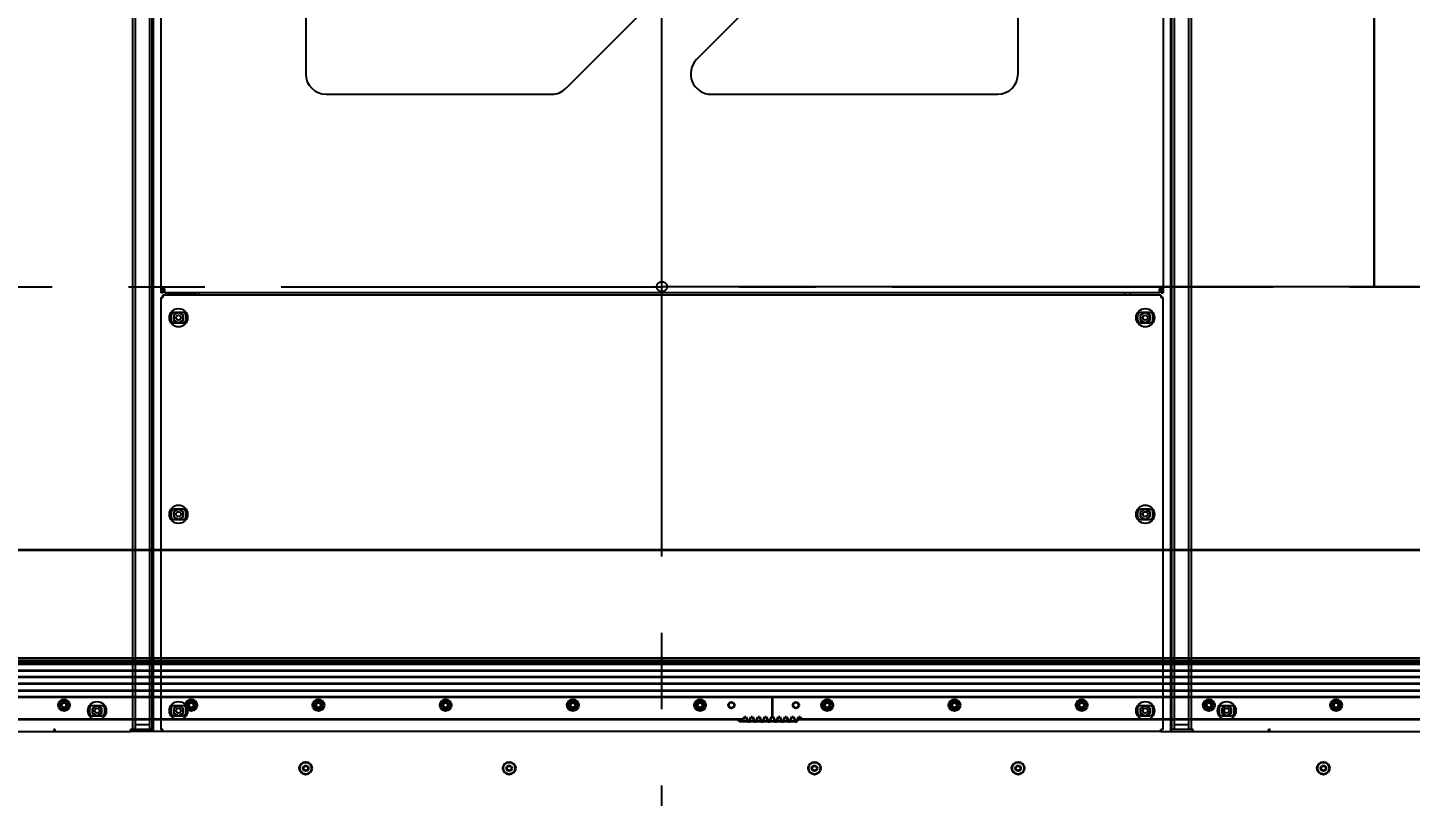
# Model space of a CAD drawing. Header units: inches. Extents: x 16559 to 58559, y 6500 to 36200.
# Drawn here: x 23121 to 24480, y 29839 to 30594 of the extents above; entities that cross this region are included whole.
import ezdxf

# ---------------------------------------------------------------- set-up
doc = ezdxf.new("R2010")
doc.units = ezdxf.units.IN
doc.header["$LTSCALE"] = 300
doc.linetypes.add('CENTRO', pattern=[2, 1.25, -0.25, 0.25, -0.25])
for name, color, linetype in [('ASSI', 254, 'CENTRO'), ('CONTORNO', 3, 'Continuous'), ('MACCHINA', 40, 'Continuous'), ('QUOTE', 7, 'Continuous')]:
    doc.layers.add(name, color=color, linetype=linetype)
doc.layers.add('GUIDE', color=4, linetype='Continuous', lineweight=35)
doc.styles.get("Standard").update_dxf_attribs({"font": 'romans.shx'})
doc.dimstyles.new('sc1a100', dxfattribs={"dimscale": 100, "dimtxt": 3, "dimasz": 3, "dimexe": 0, "dimexo": 0, "dimgap": 1, "dimtad": 1, "dimzin": 12, "dimdsep": 46, "dimtxsty": 'Standard', "dimblk": 'CLOSEDBLANK', "dimcen": 1, "dimclrd": 253, "dimclre": 253, "dimclrt": 2, "dimadec": 0, "dimazin": 3, "dimtfac": 1, "dimtmove": 0, "dimatfit": 1, "dimldrblk": 'CLOSEDBLANK', "dimfxl": 1, "dimtolj": 1, "dimtzin": 0, "dimarcsym": 0})
doc.dimstyles.new('sc1a100_pollici', dxfattribs={"dimscale": 100, "dimtxt": 3, "dimasz": 3, "dimexe": 0, "dimexo": 0, "dimgap": 1, "dimtad": 1, "dimzin": 12, "dimdsep": 46, "dimtxsty": 'Standard', "dimblk": 'CLOSEDBLANK', "dimcen": 1, "dimclrd": 253, "dimclre": 253, "dimclrt": 2, "dimadec": 0, "dimazin": 3, "dimtfac": 1, "dimtmove": 0, "dimatfit": 1, "dimldrblk": 'CLOSEDBLANK', "dimfxl": 1, "dimtolj": 1, "dimtzin": 0, "dimarcsym": 0})

# ---------------------------------------------------------------- blocks, each defined once
blk = doc.blocks.new('A$C2460d640')
at = {"layer": 'GUIDE'}
for p, q in [((0, 413.3), (-2000, 413.3)), ((0, 304), (-2000, 304)), ((0, 303.5), (-2000, 303.5)), ((0, 301.1), (-2000, 301.1)), ((-1998, 307), (-2, 307)), ((0, 294.6), (-2000, 294.6)), ((0, 288.4), (-2000, 288.4)), ((0, 275), (-2200, 275)), ((0, 281.9), (-2000, 281.9)), ((-991.5, 269), (-1991.5, 269)), ((8.5, 269), (-991.5, 269)), ((-991.5, 269), (-991.5, 249.5)), ((-1019.8, 247), (-1963.2, 247)), ((-1024.2, 245), (-1025, 247)), ((-1015.7, 245), (-1024.2, 245)), ((-1019.8, 247), (-1018.9, 249.5)), ((-1018.9, 249.5), (-1017.5, 249.5)), ((-1017.5, 249.5), (-1015.7, 245)), ((-1015.7, 245), (-1013.9, 245)), ((-1013.9, 245), (-1012.2, 249.5)), ((-1009, 245), (-1013.9, 245)), ((-1012.2, 249.5), (-1010.8, 249.5)), ((-1010.8, 249.5), (-1009, 245)), ((-1009, 245), (-1007.3, 245)), ((-1007.3, 245), (-1005.5, 249.5)), ((-1002.4, 245), (-1007.3, 245)), ((-1005.5, 249.5), (-1004.1, 249.5)), ((-1004.1, 249.5), (-1002.4, 245)), ((-1002.4, 245), (-1000.6, 245)), ((-1000.6, 245), (-998.9, 249.5)), ((-995.7, 245), (-1000.6, 245)), ((-998.9, 249.5), (-997.5, 249.5)), ((-997.5, 249.5), (-995.7, 245)), ((-995.7, 245), (-993.9, 245)), ((-993.9, 245), (-992.2, 249.5)), ((-989.1, 245), (-993.9, 245)), ((-992.2, 249.5), (-991.5, 249.5)), ((-991.5, 249.5), (-990.8, 249.5)), ((-990.8, 249.5), (-989.1, 245)), ((-989.1, 245), (-987.3, 245)), ((-987.3, 245), (-985.5, 249.5)), ((-982.4, 245), (-987.3, 245)), ((-985.5, 249.5), (-984.1, 249.5)), ((-984.1, 249.5), (-982.4, 245)), ((-982.4, 245), (-980.6, 245)), ((-980.6, 245), (-978.9, 249.5)), ((-975.7, 245), (-980.6, 245)), ((-978.9, 249.5), (-977.5, 249.5)), ((-977.5, 249.5), (-975.7, 245)), ((-975.7, 245), (-973.9, 245)), ((-973.9, 245), (-972.2, 249.5)), ((-969.1, 245), (-973.9, 245)), ((-972.2, 249.5), (-970.8, 249.5)), ((-970.8, 249.5), (-969.1, 245)), ((-969.1, 245), (-967.3, 245)), ((-967.3, 245), (-965.5, 249.5)), ((-963.2, 247), (-966.5, 247)), ((-965.5, 249.5), (-964.1, 249.5)), ((-964.1, 249.5), (-963.2, 247)), ((-19.8, 247), (-963.2, 247))]:
    blk.add_line(p, q, dxfattribs=at)
for centre, radius in [((-1687.5, 261), 5.5), ((-1687.5, 261), 3.5), ((-1687.5, 261), 2.5), ((-1562.5, 261), 5.5), ((-1562.5, 261), 3.5), ((-1562.5, 261), 2.5), ((-1437.5, 261), 5.5), ((-1437.5, 261), 3.5), ((-1437.5, 261), 2.5), ((-1312.5, 261), 5.5), ((-1312.5, 261), 3.5), ((-1312.5, 261), 2.5), ((-1187.5, 261), 5.5), ((-1187.5, 261), 3.5), ((-1187.5, 261), 2.5), ((-1062.5, 261), 5.5), ((-1062.5, 261), 3.5), ((-1062.5, 261), 2.5), ((-1031.7, 261), 2.85), ((-968.3, 261), 2.85), ((-937.5, 261), 5.5), ((-937.5, 261), 3.5), ((-937.5, 261), 2.5), ((-812.5, 261), 5.5), ((-812.5, 261), 3.5), ((-812.5, 261), 2.5), ((-687.5, 261), 5.5), ((-687.5, 261), 3.5), ((-687.5, 261), 2.5), ((-562.5, 261), 5.5), ((-562.5, 261), 3.5), ((-562.5, 261), 2.5), ((-437.5, 261), 5.5), ((-437.5, 261), 3.5), ((-437.5, 261), 2.5), ((-1450, 199), 6), ((-1250, 199), 6), ((-950, 199), 6), ((-750, 199), 6), ((-450, 199), 6), ((-1450, 199), 2.5), ((-1250, 199), 2.5), ((-950, 199), 2.5), ((-750, 199), 2.5), ((-450, 199), 2.5)]:
    blk.add_circle(centre, radius, dxfattribs=at)
blk = doc.blocks.new('A$Ced154922')
at = {"layer": 'ASSI'}
blk.add_line((0, -865), (0, 2335), dxfattribs=at)
blk.add_circle((0, 0), 5, dxfattribs=at)
at = {"layer": 'MACCHINA', "linetype": 'Continuous', "lineweight": 25}
for p, q in [((-520, -434.8), (-520, 1712.9)), ((-500, 1713), (-500, -437)), ((500, -437), (500, 1713)), ((520, 1712.9), (520, -434.8)), ((-492.5, 1280), (-492.5, -2)), ((492.5, 1280), (492.5, -2)), ((-350, 630.7), (-350, 209)), ((344.1, 633.2), (-94.1, 194.9)), ((-501, -435), (-501, 589)), ((501, -435), (501, 589)), ((-517.6, 584), (-517.6, -430)), ((-503.4, 584), (-503.4, -430)), ((503.4, 584), (503.4, -430)), ((517.6, 584), (517.6, -430)), ((34.1, 223.2), (315.9, 504.9)), ((350, 209), (350, 490.7)), ((-330, 189), (-108.3, 189)), ((48.3, 189), (330, 189)), ((-492.5, -2), (-488.5, -2)), ((-492.5, -2), (-492.5, -6)), ((-490.5, -6), (-492.5, -6)), ((-492.5, -10.6), (-490.5, -10.6)), ((-492.5, -10.6), (-492.5, -434.8)), ((-490.5, -6), (-490.5, -2)), ((-490.3, -10.6), (-490.5, -10.6)), ((490.4, -8.5), (-490.4, -8.5)), ((-490.4, -8.5), (-490.4, -10.5)), ((-489.5, -2), (-489.5, -4)), ((-489.5, -4), (-489.5, -6)), ((-488.5, -4), (-489.5, -4)), ((-488.5, -6), (-489.5, -6)), ((-488.5, -6), (-488.5, -2)), ((488.5, -6), (-488.5, -6)), ((-487.5, -6), (-487.5, -8)), ((-457.5, -8), (-487.5, -8)), ((-460, -8), (-460, -8.5)), ((-457.5, -8), (-457.5, -6)), ((-455, -6), (-455, -8.3)), ((-455, -8.3), (-455, -8.5)), ((455, -8.3), (455, -6)), ((455, -8.5), (455, -8.3)), ((460, -6), (460, -8.5)), ((488.5, -2), (488.5, -6)), ((488.5, -2), (492.5, -2)), ((489.5, -4), (488.5, -4)), ((489.5, -6), (488.5, -6)), ((489.5, -4), (489.5, -2)), ((489.5, -4), (489.5, -6)), ((490.5, -10.6), (490.3, -10.6)), ((490.4, -8.5), (490.4, -10.5)), ((490.5, -2), (490.5, -6)), ((490.5, -6), (492.5, -6)), ((492.5, -10.6), (490.5, -10.6)), ((492.5, -2), (492.5, -6)), ((492.5, -434.8), (492.5, -10.6)), ((-475.4, -25.5), (-479.6, -27.8)), ((-470.5, -25.5), (-479.5, -25.5)), ((-479.5, -27.8), (-475.3, -25.5)), ((-474.6, -25.5), (-470.5, -27.8)), ((470.4, -27.8), (474.6, -25.5)), ((479.5, -25.5), (470.5, -25.5)), ((475.3, -25.5), (479.4, -27.8)), ((479.5, -27.8), (475.4, -25.5)), ((-482.5, -28.5), (-482.5, -32.5)), ((-479.6, -27.8), (-479.6, -33.1)), ((-479.6, -33.1), (-475.4, -35.5)), ((-479.5, -33), (-479.5, -27.8)), ((-475.2, -35.5), (-479.5, -33)), ((-479.5, -35.5), (-470.5, -35.5)), ((-470.5, -33), (-474.7, -35.5)), ((-474.6, -35.5), (-470.5, -33.1)), ((-470.5, -27.8), (-470.5, -33)), ((-470.5, -33.1), (-470.5, -27.8)), ((-467.5, -32.5), (-467.5, -28.5)), ((467.5, -28.5), (467.5, -32.5)), ((470.4, -33), (470.4, -27.8)), ((470.4, -27.8), (470.4, -33.1)), ((474.7, -35.5), (470.4, -33)), ((470.4, -33.1), (474.6, -35.5)), ((470.5, -35.5), (479.5, -35.5)), ((479.4, -33), (475.2, -35.5)), ((475.4, -35.5), (479.5, -33.1)), ((479.4, -27.8), (479.4, -33)), ((479.5, -33.1), (479.5, -27.8)), ((482.5, -32.5), (482.5, -28.5)), ((-482.5, -221.5), (-482.5, -225.5)), ((-475.4, -218.5), (-479.6, -220.8)), ((-479.6, -220.8), (-479.6, -226.1)), ((-479.6, -226.1), (-475.4, -228.5)), ((-470.5, -218.5), (-479.5, -218.5)), ((-479.5, -220.8), (-475.3, -218.5)), ((-479.5, -226), (-479.5, -220.8)), ((-475.2, -228.5), (-479.5, -226)), ((-479.5, -228.5), (-470.5, -228.5)), ((-470.5, -226), (-474.7, -228.5)), ((-474.6, -218.5), (-470.5, -220.8)), ((-474.6, -228.5), (-470.5, -226.1)), ((-470.5, -220.8), (-470.5, -226)), ((-470.5, -226.1), (-470.5, -220.8)), ((-467.5, -225.5), (-467.5, -221.5)), ((467.5, -221.5), (467.5, -225.5)), ((470.4, -220.8), (474.6, -218.5)), ((470.4, -226), (470.4, -220.8)), ((470.4, -220.8), (470.4, -226.1)), ((474.7, -228.5), (470.4, -226)), ((470.4, -226.1), (474.6, -228.5)), ((479.5, -218.5), (470.5, -218.5)), ((470.5, -228.5), (479.5, -228.5)), ((479.4, -226), (475.2, -228.5)), ((475.3, -218.5), (479.4, -220.8)), ((479.5, -220.8), (475.4, -218.5)), ((475.4, -228.5), (479.5, -226.1)), ((479.4, -220.8), (479.4, -226)), ((479.5, -226.1), (479.5, -220.8)), ((482.5, -225.5), (482.5, -221.5)), ((-562.5, -414.5), (-562.5, -418.5)), ((-559.6, -413.8), (-555.4, -411.5)), ((-559.6, -419), (-559.6, -413.8)), ((-559.6, -413.8), (-559.6, -419.1)), ((-555.3, -421.5), (-559.6, -419)), ((-559.6, -419.1), (-555.4, -421.5)), ((-550.5, -411.5), (-559.5, -411.5)), ((-550.6, -419), (-554.8, -421.5)), ((-554.7, -411.5), (-550.6, -413.8)), ((-550.5, -413.8), (-554.6, -411.5)), ((-554.6, -421.5), (-550.5, -419.1)), ((-550.6, -413.8), (-550.6, -419)), ((-550.5, -419.1), (-550.5, -413.8)), ((-547.5, -418.5), (-547.5, -414.5)), ((-482.5, -414.5), (-482.5, -418.5)), ((-475.4, -411.5), (-479.6, -413.8)), ((-479.6, -413.8), (-479.6, -419.1)), ((-479.6, -419.1), (-475.4, -421.5)), ((-470.5, -411.5), (-479.5, -411.5)), ((-479.5, -413.8), (-475.3, -411.5)), ((-479.5, -419), (-479.5, -413.8)), ((-475.2, -421.5), (-479.5, -419)), ((-470.5, -419), (-474.7, -421.5)), ((-474.6, -411.5), (-470.5, -413.8)), ((-474.6, -421.5), (-470.5, -419.1)), ((-470.5, -413.8), (-470.5, -419)), ((-470.5, -419.1), (-470.5, -413.8)), ((-467.5, -418.5), (-467.5, -414.5)), ((467.5, -414.5), (467.5, -418.5)), ((470.4, -413.8), (474.6, -411.5)), ((470.4, -419), (470.4, -413.8)), ((470.4, -413.8), (470.4, -419.1)), ((474.7, -421.5), (470.4, -419)), ((470.4, -419.1), (474.6, -421.5)), ((479.5, -411.5), (470.5, -411.5)), ((479.4, -419), (475.2, -421.5)), ((475.3, -411.5), (479.4, -413.8)), ((479.5, -413.8), (475.4, -411.5)), ((475.4, -421.5), (479.5, -419.1)), ((479.4, -413.8), (479.4, -419)), ((479.5, -419.1), (479.5, -413.8)), ((482.5, -418.5), (482.5, -414.5)), ((547.5, -414.5), (547.5, -418.5)), ((550.4, -413.8), (554.6, -411.5)), ((550.4, -419), (550.4, -413.8)), ((550.4, -413.8), (550.4, -419.1)), ((554.7, -421.5), (550.4, -419)), ((550.4, -419.1), (554.6, -421.5)), ((559.5, -411.5), (550.5, -411.5)), ((559.4, -419), (555.2, -421.5)), ((555.3, -411.5), (559.4, -413.8)), ((559.5, -413.8), (555.4, -411.5)), ((555.4, -421.5), (559.5, -419.1)), ((559.4, -413.8), (559.4, -419)), ((559.5, -419.1), (559.5, -413.8)), ((562.5, -418.5), (562.5, -414.5)), ((-596.1, -434.8), (-597.6, -434.8)), ((-559.5, -421.5), (-550.5, -421.5)), ((-517.6, -430), (-517.6, -435)), ((-517.6, -430), (-503.4, -430)), ((-503.4, -430), (-503.4, -435)), ((-479.5, -421.5), (-470.5, -421.5)), ((470.5, -421.5), (479.5, -421.5)), ((503.4, -430), (503.4, -435)), ((503.4, -430), (517.6, -430)), ((517.6, -430), (517.6, -435)), ((550.5, -421.5), (559.5, -421.5)), ((597.6, -434.8), (596.1, -434.8)), ((-961.7, -437), (-596.2, -437)), ((-596.2, -437), (-596.2, -435)), ((-596.2, -437), (-596, -437)), ((-596, -437), (-522.1, -437)), ((-522.1, -437), (-522.1, -435)), ((-503.2, -437), (-522.1, -437)), ((-520, -434.8), (-522, -434.8)), ((-520, -435), (-520, -434.8)), ((-517.6, -435), (-520, -435)), ((-503.4, -435), (-517.6, -435)), ((-501, -435), (-503.4, -435)), ((-500, -437), (-503.2, -437)), ((-490.4, -437), (-500, -437)), ((-492.5, -434.8), (-490.5, -434.8)), ((-490.5, -434.8), (-490.3, -434.8)), ((-490.4, -437), (-490.4, -435)), ((490.4, -437), (-490.4, -437)), ((490.3, -434.8), (490.5, -434.8)), ((490.4, -437), (490.4, -435)), ((490.4, -437), (500, -437)), ((492.5, -434.8), (490.5, -434.8)), ((500, -437), (503.2, -437)), ((503.4, -435), (501, -435)), ((503.2, -437), (522.1, -437)), ((517.6, -435), (503.4, -435)), ((520, -435), (517.6, -435)), ((520, -435), (520, -434.8)), ((520, -434.8), (522, -434.8)), ((522.1, -437), (522.1, -435)), ((522.1, -437), (596, -437)), ((596, -437), (596.2, -437)), ((596.2, -437), (596.2, -435)), ((596.2, -437), (961.7, -437))]:
    blk.add_line(p, q, dxfattribs=at)
for centre, radius in [((-475, -30.5), 9), ((475, -30.5), 9), ((-475, -30.4), 2.4), ((475, -30.4), 2.4), ((-475, -223.5), 9), ((475, -223.5), 9), ((-475, -223.4), 2.4), ((475, -223.4), 2.4), ((-555, -416.5), 9), ((-475, -416.5), 9), ((475, -416.5), 9), ((555, -416.5), 9), ((-555, -416.4), 2.4), ((-475, -416.4), 2.4), ((475, -416.4), 2.4), ((555, -416.4), 2.4)]:
    blk.add_circle(centre, radius, dxfattribs=at)
for centre, radius, start, end in [((48.3, 209), 20, 135, 270), ((-330, 209), 20, 180, 270), ((330, 209), 20, 270, 0), ((-108.3, 209), 20, 270, 315), ((-479.5, -28.5), 3, 90, 180), ((-470.5, -28.5), 3, 0, 90), ((470.5, -28.5), 3, 90, 180), ((479.5, -28.5), 3, 0, 90), ((-479.5, -32.5), 3, 180, 270), ((-470.5, -32.5), 3, 270, 0), ((470.5, -32.5), 3, 180, 270), ((479.5, -32.5), 3, 270, 0), ((-479.5, -221.5), 3, 90, 180), ((-479.5, -225.5), 3, 180, 270), ((-470.5, -221.5), 3, 0, 90), ((-470.5, -225.5), 3, 270, 0), ((470.5, -221.5), 3, 90, 180), ((470.5, -225.5), 3, 180, 270), ((479.5, -221.5), 3, 0, 90), ((479.5, -225.5), 3, 270, 0), ((-559.5, -414.5), 3, 90, 180), ((-559.5, -418.5), 3, 180, 270), ((-550.5, -414.5), 3, 0, 90), ((-550.5, -418.5), 3, 270, 0), ((-479.5, -414.5), 3, 90, 180), ((-479.5, -418.5), 3, 180, 270), ((-470.5, -414.5), 3, 0, 90), ((-470.5, -418.5), 3, 270, 0), ((470.5, -414.5), 3, 90, 180), ((470.5, -418.5), 3, 180, 270), ((479.5, -414.5), 3, 0, 90), ((479.5, -418.5), 3, 270, 0), ((550.5, -414.5), 3, 90, 180), ((550.5, -418.5), 3, 180, 270), ((559.5, -414.5), 3, 0, 90), ((559.5, -418.5), 3, 270, 0)]:
    blk.add_arc(centre, radius, start, end, dxfattribs=at)
for points in [[(-492.5, -10.6), (-492.5, -10.6), (-492.4, -10.6), (-491.9, -10.6), (-491.2, -10.7), (-490.6, -10.7), (-490.3, -10.7)], [(-490.3, -10.7), (-490.3, -10.4), (-490.3, -9.8), (-490.3, -9.1), (-490.3, -8.6), (-490.4, -8.5), (-490.4, -8.5)], [(490.4, -8.5), (490.4, -8.5), (490.3, -8.6), (490.3, -9.1), (490.3, -9.8), (490.3, -10.4), (490.3, -10.7)], [(490.3, -10.7), (490.6, -10.7), (491.2, -10.7), (491.9, -10.6), (492.4, -10.6), (492.5, -10.6), (492.5, -10.6)], [(-597.6, -434.8), (-597.6, -435.1), (-597.6, -435.6), (-597.3, -436.4), (-596.8, -436.9), (-596.4, -436.9), (-596.2, -437)], [(-596.2, -434.8), (-596.2, -434.8), (-596.2, -434.8), (-596.2, -434.9), (-596.2, -435), (-596.2, -435), (-596.2, -435)], [(-596, -437), (-596, -436.9), (-596, -436.9), (-596, -436.4), (-596.1, -435.6), (-596.1, -435.1), (-596.1, -434.8)], [(-522.2, -434.8), (-522.2, -435.1), (-522.2, -435.6), (-522.2, -436.4), (-522.2, -436.9), (-522.1, -436.9), (-522.1, -437)], [(-520, -434.8), (-520, -434.8), (-520.1, -434.8), (-520.6, -434.8), (-521.3, -434.8), (-521.9, -434.8), (-522.2, -434.8)], [(-490.3, -434.8), (-490.6, -434.8), (-491.2, -434.8), (-491.9, -434.8), (-492.4, -434.8), (-492.5, -434.8), (-492.5, -434.8)], [(-490.4, -437), (-490.4, -436.9), (-490.3, -436.9), (-490.3, -436.4), (-490.3, -435.6), (-490.3, -435.1), (-490.3, -434.8)], [(490.3, -434.8), (490.3, -435.1), (490.3, -435.6), (490.3, -436.4), (490.3, -436.9), (490.4, -436.9), (490.4, -437)], [(492.5, -434.8), (492.5, -434.8), (492.4, -434.8), (491.9, -434.8), (491.2, -434.8), (490.6, -434.8), (490.3, -434.8)], [(522.2, -434.8), (521.9, -434.8), (521.3, -434.8), (520.6, -434.8), (520.1, -434.8), (520, -434.8), (520, -434.8)], [(522.1, -437), (522.1, -436.9), (522.2, -436.9), (522.2, -436.4), (522.2, -435.6), (522.2, -435.1), (522.2, -434.8)], [(596.1, -434.8), (596.1, -435.1), (596.1, -435.6), (596, -436.4), (596, -436.9), (596, -436.9), (596, -437)], [(596.2, -437), (596.4, -436.9), (596.8, -436.9), (597.3, -436.4), (597.6, -435.6), (597.6, -435.1), (597.6, -434.8)], [(596.2, -435), (596.2, -435), (596.2, -435), (596.2, -434.9), (596.2, -434.8), (596.2, -434.8), (596.2, -434.8)]]:
    blk.add_open_spline(points, degree=3, dxfattribs=at)
blk = doc.blocks.new('_ClosedBlank')
at = {"color": 0, "linetype": 'ByBlock', "lineweight": -2}
for p, q in [((-1, 0.1667), (0, 0)), ((-1, 0.1667), (-1, -0.1667)), ((0, 0), (-1, -0.1667))]:
    blk.add_line(p, q, dxfattribs=at)
blk = doc.blocks.new('*D30')
at = {"layer": 'Defpoints', "color": 0, "transparency": 16777216}
for p in [(18582.9, 32574.3), (24577.6, 32574.3), (19620.4, 29474.3)]:
    blk.add_point(p, dxfattribs=at)
at = {"layer": 'QUOTE', "color": 253, "lineweight": -2, "transparency": 16777216}
for p, q in [((18582.9, 32874.3), (18582.9, 33174.3)), ((24577.6, 32574.3), (18582.9, 32574.3)), ((18582.9, 32574.3), (18582.9, 32274.3)), ((18582.9, 29774.3), (18582.9, 32274.3)), ((18582.9, 29474.3), (18582.9, 29774.3)), ((19620.4, 29474.3), (18582.9, 29474.3)), ((18582.9, 29174.3), (18582.9, 28874.3))]:
    blk.add_line(p, q, dxfattribs=at)
at = {"layer": 'QUOTE', "color": 253, "lineweight": -2, "transparency": 16777216, "xscale": 300, "yscale": 300, "zscale": 300}
for p, rotation in [((18582.9, 32574.3), 270), ((18582.9, 29474.3), 90)]:
    blk.add_blockref('_ClosedBlank', p, dxfattribs=dict(at, rotation=rotation))
at = {"layer": 'QUOTE', "color": 2, "transparency": 16777216, "char_height": 300, "attachment_point": 5, "rotation": 90}
for s, insert in [('\\A1;[10\'-2 1/16"]', (18911.5, 31024.3)), ('\\A1;3100', (18332.9, 31024.3))]:
    blk.add_mtext(s, dxfattribs=dict(at, insert=insert))
blk = doc.blocks.new('*D31')
at = {"layer": 'Defpoints', "color": 0, "transparency": 16777216}
for p in [(36844.6, 34804.4), (22644.6, 29942.3), (36844.6, 29942.3)]:
    blk.add_point(p, dxfattribs=at)
at = {"layer": 'QUOTE', "color": 253, "lineweight": -2, "transparency": 16777216}
for p, q in [((22644.6, 29942.3), (22644.6, 34804.4)), ((22944.6, 34804.4), (36544.6, 34804.4)), ((36844.6, 29942.3), (36844.6, 34804.4))]:
    blk.add_line(p, q, dxfattribs=at)
at = {"layer": 'QUOTE', "color": 253, "lineweight": -2, "transparency": 16777216, "xscale": 300, "yscale": 300, "zscale": 300, "rotation": 180}
blk.add_blockref('_ClosedBlank', (22644.6, 34804.4), dxfattribs=at)
at = {"layer": 'QUOTE', "color": 253, "lineweight": -2, "transparency": 16777216, "xscale": 300, "yscale": 300, "zscale": 300}
blk.add_blockref('_ClosedBlank', (36844.6, 34804.4), dxfattribs=at)
at = {"layer": 'QUOTE', "color": 2, "transparency": 16777216, "insert": (29744.6, 35054.4), "char_height": 300, "attachment_point": 5}
blk.add_mtext('\\A1;B', dxfattribs=at)

msp = doc.modelspace()

# ---------------------------------------------------------------- linework, layer by layer
at = {"layer": 'ASSI'}
msp.add_line((22170.437, 30339.28), (37280.802, 30339.28), dxfattribs=at)
at = {"layer": 'CONTORNO', "color": 7}
for points in [[(24444.563, 30789.28), (24444.563, 30339.28), (23744.562, 30339.28), (23744.562, 30789.28)], [(35044.564, 30789.28), (35044.564, 30339.28), (24444.563, 30339.28), (24444.563, 30789.28)]]:
    msp.add_lwpolyline(points, close=True, dxfattribs=at)

# ---------------------------------------------------------------- block references
at = {"layer": 'GUIDE'}
msp.add_blockref('A$C2460d640', (24844.563, 29667.28), dxfattribs=at)
at = {"layer": 'MACCHINA'}
msp.add_blockref('A$Ced154922', (23744.563, 30339.28), dxfattribs=at)

# ---------------------------------------------------------------- dimensions: what is measured, and where the dimension line sits
at = {"layer": 'QUOTE'}
dim = msp.add_linear_dim(base=(36844.563, 34804.405), p1=(22644.563, 29942.28), p2=(36844.563, 29942.28), text='B', dimstyle='sc1a100', dxfattribs=at)
dim.commit()
dim.dimension.update_dxf_attribs({"geometry": '*D31', "text_midpoint": (29744.563, 35054.405)})
dim = msp.add_linear_dim(base=(18582.935, 32574.281), p1=(19620.351, 29474.28), p2=(24577.627, 32574.281), angle=90, dimstyle='sc1a100_pollici', override={"dimpost": '\\X'}, dxfattribs=at)
dim.commit()
dim.dimension.update_dxf_attribs({"geometry": '*D30', "text_midpoint": (18582.935, 31024.281), "dimtype": 160})

doc.saveas('drawing.dxf')
